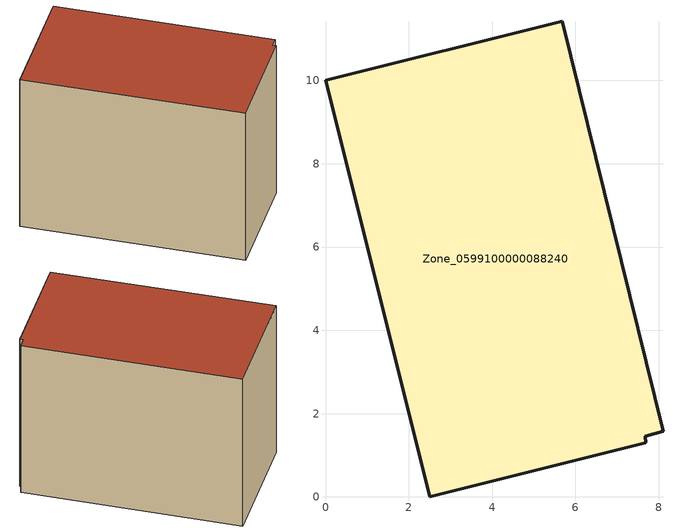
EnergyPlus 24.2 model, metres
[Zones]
Zone_0599100000088240
 floor ground (C_G): 0,10 5.69,11.43 8.1,1.57 7.68,1.45 7.69,1.3 2.5,0 z0
 wall outside (C_F): 5.69,11.43 0,10 2.5,0 7.69,1.3 7.68,1.45 8.1,1.57 5.69,11.43 z0:7.91
 roof outside (C_R): 7.69,1.3 7.68,1.45 8.1,1.57 5.69,11.43 0,10 2.5,0 z7.91
[BUILDING]
Pand.0599100000088240: North Axis=0; Terrain=City; Loads Convergence Tolerance Value=0.04; Temperature Convergence Tolerance Value=0.4; Solar Distribution=FullExterior; Maximum Number of Warmup Days=25; Minimum Number of Warmup Days=1
[Site:Location]
Rotterdam.The.Hague.AP_ZH_NLD Design_Conditions: Latitude=51.96; Longitude=4.45; Time Zone=1; Elevation=-4.5
[SITE:GROUNDTEMPERATURE:BUILDINGSURFACE]
18, 18, 18, 18, 18, 18, 18, 18, 18, 18, 18, 18
[MATERIAL] Thermal Absorptance=0.9; Solar Absorptance=0.7; Visible Absorptance=0.7
Name | Roughness | Thickness | Conductivity | Density | Specific Heat
G.TI.1965-1974 | MediumSmooth | 0.15 | 0.882353 | 540 | 1210
F.TI.1965-1974 | Rough | 0.3 | 0.697674 | 1920 | 840
R.TI.1965-1974 | MediumRough | 0.2 | 0.232558 | 1500 | 1000
[CONSTRUCTION]
C_G: G.TI.1965-1974
C_F: F.TI.1965-1974
C_R: R.TI.1965-1974
[ZONE]
Zone_0599100000088240: Type=1; Multiplier=1; Ceiling Height=Autocalculate; Volume=Autocalculate; Floor Area=autocalculate; Part of Total Floor Area=Yes
[ZONEINFILTRATION:DESIGNFLOWRATE]
Infil_Zone_0599100000088240: Zone or ZoneList or Space or SpaceList=Zone_0599100000088240; Schedule=AlwaysOn; Design Flow Rate Calculation Method=Flow/Area; Flow Rate per Floor Area=0.003; Constant Term Coefficient=1; Temperature Term Coefficient=0; Velocity Term Coefficient=0; Velocity Squared Term Coefficient=0
[HVACTEMPLATE:ZONE:IDEALLOADSAIRSYSTEM]
Zone_0599100000088240: Maximum Heating Supply Air Temperature=50; Minimum Cooling Supply Air Temperature=13; Maximum Heating Supply Air Humidity Ratio=0.0156; Minimum Cooling Supply Air Humidity Ratio=0.0077; Heating Limit=NoLimit; Cooling Limit=NoLimit; Dehumidification Control Type=ConstantSensibleHeatRatio; Cooling Sensible Heat Ratio=0.7; Dehumidification Setpoint=60; Humidification Control Type=None; Humidification Setpoint=30; Outdoor Air Method=None; Outdoor Air Flow Rate per Person=0.00944; Outdoor Air Flow Rate per Zone Floor Area=0; Outdoor Air Flow Rate per Zone=0; Demand Controlled Ventilation Type=None; Outdoor Air Economizer Type=NoEconomizer; Heat Recovery Type=None; Sensible Heat Recovery Effectiveness=0.7; Latent Heat Recovery Effectiveness=0.65
[ZONECONTROL:THERMOSTAT]
ThermostatControl_Zone_0599100000088240: Zone or ZoneList=Zone_0599100000088240; Control Type Schedule=DualSetpointControlType; Control 1=Thermostat_Zone_0599100000088240; Temperature Difference Between Cutout And Setpoint=0
[THERMOSTATSETPOINT:DUALSETPOINT]
Thermostat_Zone_0599100000088240: Heating Setpoint Temperature Schedule=HeatingSetpoint_Zone_0599100000088240; Cooling Setpoint Temperature Schedule=CoolingSetpoint_Zone_0599100000088240
[SCHEDULE:COMPACT]
HeatingSetpoint_Zone_0599100000088240: Through: 12/31, For: AllDays, Until: 24:00, 21
CoolingSetpoint_Zone_0599100000088240: Through: 12/31, For: AllDays, Until: 24:00, 24
DualSetpointControlType: Through: 12/31, For: AllDays, Until: 24:00, 4
AlwaysOn: Through: 12/31, For: AllDays, Until: 24:00, 1
